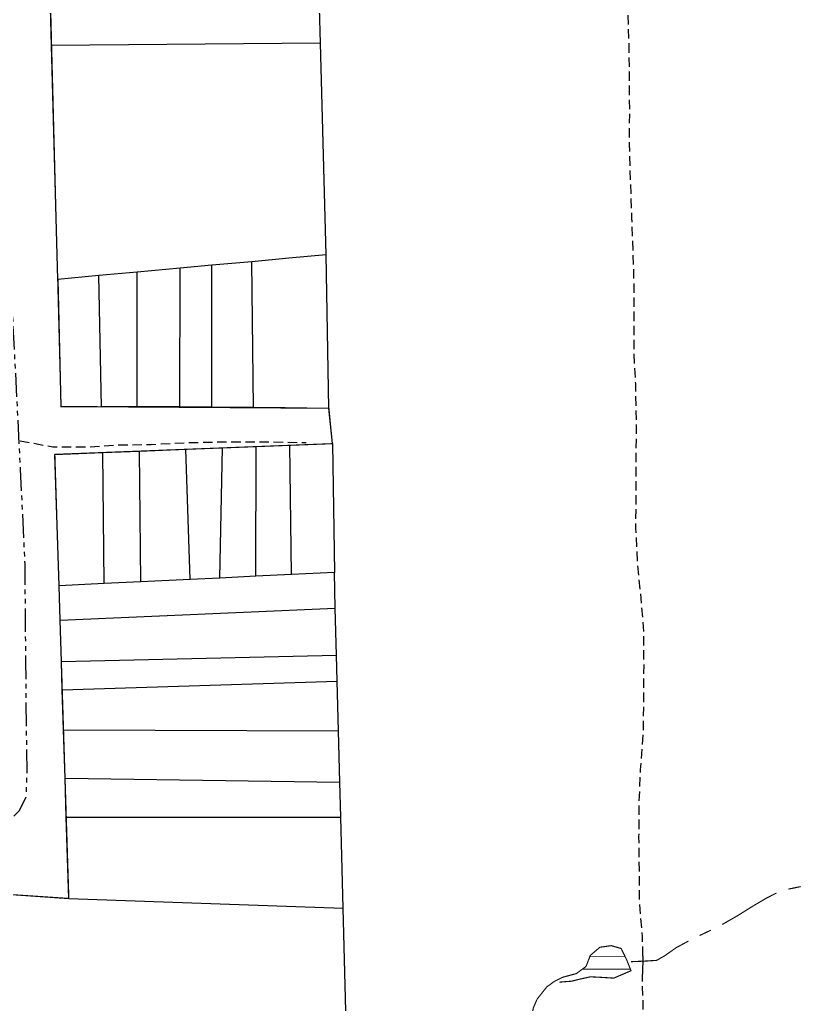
# Model space of a CAD drawing. Extents: x 204381 to 207261, y 4847713 to 4851061.
# Drawn here: x 205243 to 205367.5, y 4848624.7 to 4848781.6 of the extents above; entities that cross this region are included whole.
import ezdxf

# ---------------------------------------------------------------- set-up
doc = ezdxf.new("R2010")
doc.units = 0
doc.header["$LTSCALE"] = 1.5
doc.header["$MEASUREMENT"] = 0
doc.linetypes.add('PHANTOMX2', pattern=[5, 2.5, -0.5, 0.5, -0.5, 0.5, -0.5])
doc.linetypes.add('TRACO_15', pattern=[3, 2, -1])
for name, color, linetype in [('CD-MALHA-LOTES', 40, 'CONTINUOUS'), ('HD-CURSO-INTER', 170, 'CONTINUOUS'), ('HD-CURSO-PERENE', 170, 'CONTINUOUS'), ('HD-HACH-HIDROG', 160, 'CONTINUOUS'), ('HD-LAGOS-PERENE', 170, 'CONTINUOUS'), ('RU-QUADRAS', 210, 'CONTINUOUS'), ('SV-CAMINHO-TRILHA', 20, 'CONTINUOUS'), ('SV-ESTIVAS', 7, 'CONTINUOUS'), ('SV-RUA-NAO-PAV-S-GUIA-C-GUIA', 7, 'PHANTOMX2')]:
    doc.layers.add(name, color=color, linetype=linetype)

# ---------------------------------------------------------------- blocks, each defined once
blk = doc.blocks.new('*X23')
at = {"layer": 'HD-HACH-HIDROG', "const_width": 0.13}
for points in [[(205333.894365, 4848632.321033), (205339.538169, 4848632.321089)], [(205332.621676, 4848630.320987), (205340.263409, 4848630.321063)]]:
    blk.add_lwpolyline(points, dxfattribs=at)
blk = doc.blocks.new('*X34')
at = {"layer": 'HD-HACH-HIDROG', "const_width": 0.13}
for points in [[(205333.894365, 4848632.321033), (205339.538169, 4848632.321089)], [(205332.621676, 4848630.320987), (205340.263409, 4848630.321063)]]:
    blk.add_lwpolyline(points, dxfattribs=at)

msp = doc.modelspace()

# ---------------------------------------------------------------- linework, layer by layer
at = {"layer": 'CD-MALHA-LOTES'}
for points in [[(205248.14, 4848777.44), (205247.98, 4848783.44)], [(205290.96, 4848777.81), (205290.81, 4848783.45)], [(205290.96, 4848777.81), (205248.14, 4848777.44)], [(205249.1, 4848740.2), (205248.14, 4848777.44)], [(205291.84, 4848744.09), (205290.96, 4848777.81)], [(205291.84, 4848744.09), (205285.91, 4848743.55), (205280, 4848743.01)], [(205292.29, 4848719.67), (205291.84, 4848744.09)], [(205268.59, 4848741.97), (205261.77, 4848741.35)], [(205268.54, 4848719.87), (205268.59, 4848741.97)], [(205273.67, 4848742.44), (205268.59, 4848741.97)], [(205273.62, 4848719.84), (205273.67, 4848742.44)], [(205280, 4848743.01), (205273.67, 4848742.44)], [(205280.28, 4848719.81), (205280, 4848743.01)], [(205255.66, 4848740.8), (205249.1, 4848740.2)], [(205261.77, 4848741.35), (205255.66, 4848740.8)], [(205256.07, 4848719.92), (205255.66, 4848740.8)], [(205261.78, 4848719.9), (205261.77, 4848741.35)], [(205249.1, 4848740.2), (205249.62, 4848719.95), (205256.07, 4848719.92)], [(205261.78, 4848719.9), (205256.07, 4848719.92)], [(205268.54, 4848719.87), (205261.78, 4848719.9)], [(205273.62, 4848719.84), (205268.54, 4848719.87)], [(205280.28, 4848719.81), (205273.62, 4848719.84)], [(205280.28, 4848719.81), (205285.3, 4848719.79), (205292.29, 4848719.67)], [(205292.84, 4848714.03), (205292.29, 4848719.67)], [(205280.71, 4848713.56), (205286.09, 4848713.77)], [(205286.09, 4848713.77), (205292.84, 4848714.03)], [(205286.35, 4848693.17), (205286.09, 4848713.77)], [(205292.84, 4848714.03), (205293.15, 4848693.5)], [(205249.31, 4848691.38), (205248.65, 4848712.32), (205256.29, 4848712.61)], [(205256.29, 4848712.61), (205262.13, 4848712.84)], [(205256.51, 4848691.73), (205256.29, 4848712.61)], [(205262.13, 4848712.84), (205269.5, 4848713.13)], [(205262.35, 4848692.01), (205262.13, 4848712.84)], [(205269.5, 4848713.13), (205275.33, 4848713.35)], [(205270.2, 4848692.39), (205269.5, 4848713.13)], [(205274.94, 4848692.62), (205275.33, 4848713.35)], [(205275.33, 4848713.35), (205280.71, 4848713.56)], [(205280.65, 4848692.9), (205280.71, 4848713.56)], [(205293.15, 4848693.5), (205286.35, 4848693.17)], [(205293.3, 4848687.85), (205293.15, 4848693.5)], [(205256.51, 4848691.73), (205249.31, 4848691.38)], [(205262.35, 4848692.01), (205256.51, 4848691.73)], [(205270.2, 4848692.39), (205262.35, 4848692.01)], [(205274.94, 4848692.62), (205270.2, 4848692.39)], [(205280.65, 4848692.9), (205274.94, 4848692.62)], [(205286.35, 4848693.17), (205280.65, 4848692.9)], [(205249.48, 4848685.94), (205249.31, 4848691.38)], [(205249.48, 4848685.94), (205293.3, 4848687.85)], [(205293.5, 4848680.33), (205293.3, 4848687.85)], [(205249.69, 4848679.35), (205249.48, 4848685.94)], [(205249.69, 4848679.35), (205293.5, 4848680.33)], [(205249.83, 4848674.82), (205249.69, 4848679.35)], [(205293.6, 4848676.21), (205293.5, 4848680.33)], [(205249.83, 4848674.82), (205293.6, 4848676.21)], [(205293.81, 4848668.28), (205293.6, 4848676.21)], [(205250.03, 4848668.43), (205249.83, 4848674.82)], [(205250.27, 4848660.76), (205250.03, 4848668.43)], [(205250.03, 4848668.43), (205293.81, 4848668.28)], [(205294.02, 4848660.09), (205293.81, 4848668.28)], [(205250.47, 4848654.54), (205250.27, 4848660.76)], [(205250.27, 4848660.76), (205294.02, 4848660.09)], [(205294.17, 4848654.55), (205294.02, 4848660.09)], [(205250.47, 4848654.54), (205294.17, 4848654.55)], [(205250.88, 4848641.59), (205250.47, 4848654.54)], [(205294.54, 4848640.05), (205294.17, 4848654.55)], [(205240.22, 4848642.3), (205250.88, 4848641.59)], [(205250.88, 4848641.59), (205294.54, 4848640.05)]]:
    msp.add_lwpolyline(points, dxfattribs=at)
at = {"layer": 'CD-MALHA-LOTES', "linetype": 'Continuous'}
msp.add_lwpolyline([(205299.75, 4848439.88), (205297.53, 4848525.29), (205294.54, 4848640.05)], dxfattribs=at)
at = {"layer": 'HD-CURSO-INTER', "const_width": 0.18, "flags": 128}
for points in [[(205367.42, 4848643.48), (205365.46, 4848643.08)], [(205367.42, 4848643.48), (205365.46, 4848643.08)], [(205362.07, 4848641.71), (205360.06, 4848640.53)], [(205362.07, 4848641.71), (205360.06, 4848640.53)], [(205362.67, 4848642.01), (205362.07, 4848641.71)], [(205362.67, 4848642.01), (205362.07, 4848641.71)], [(205363.42, 4848642.39), (205362.67, 4848642.01)], [(205363.42, 4848642.39), (205362.67, 4848642.01)], [(205363.57, 4848642.45), (205363.42, 4848642.39)], [(205363.57, 4848642.45), (205363.42, 4848642.39)], [(205359.87, 4848640.42), (205357.51, 4848638.94)], [(205359.87, 4848640.42), (205357.51, 4848638.94)], [(205360.06, 4848640.53), (205359.87, 4848640.42)], [(205360.06, 4848640.53), (205359.87, 4848640.42)], [(205357.33, 4848638.83), (205355.78, 4848637.94)], [(205357.33, 4848638.83), (205355.78, 4848637.94)], [(205357.51, 4848638.94), (205357.33, 4848638.83)], [(205357.51, 4848638.94), (205357.33, 4848638.83)], [(205355.33, 4848637.68), (205354.91, 4848637.46)], [(205355.33, 4848637.68), (205354.91, 4848637.46)], [(205355.78, 4848637.94), (205355.33, 4848637.68)], [(205355.78, 4848637.94), (205355.33, 4848637.68)], [(205352.65, 4848636.32), (205351.32, 4848635.69)], [(205352.65, 4848636.32), (205351.32, 4848635.69)], [(205353.12, 4848636.55), (205352.65, 4848636.32)], [(205353.12, 4848636.55), (205352.65, 4848636.32)], [(205347.64, 4848633.79), (205346.12, 4848632.72)], [(205347.64, 4848633.79), (205346.12, 4848632.72)], [(205347.77, 4848633.85), (205347.64, 4848633.79)], [(205347.77, 4848633.85), (205347.64, 4848633.79)], [(205349.53, 4848634.8), (205347.77, 4848633.85)], [(205349.53, 4848634.8), (205347.77, 4848633.85)], [(205345.27, 4848632.19), (205344.48, 4848631.73)], [(205345.27, 4848632.19), (205344.48, 4848631.73)], [(205345.79, 4848632.48), (205345.27, 4848632.19)], [(205345.79, 4848632.48), (205345.27, 4848632.19)], [(205346.12, 4848632.72), (205345.79, 4848632.48)], [(205346.12, 4848632.72), (205345.79, 4848632.48)], [(205342.12, 4848631.59), (205340.4, 4848631.52)], [(205342.12, 4848631.59), (205340.4, 4848631.52)], [(205342.4, 4848631.6), (205342.12, 4848631.59)], [(205342.4, 4848631.6), (205342.12, 4848631.59)], [(205344.48, 4848631.73), (205342.4, 4848631.6)], [(205344.48, 4848631.73), (205342.4, 4848631.6)]]:
    msp.add_lwpolyline(points, dxfattribs=at)
at = {"layer": 'HD-CURSO-PERENE', "const_width": 0.18, "flags": 128}
msp.add_lwpolyline([(205328.19, 4848628.38), (205326.97, 4848627.49), (205325.45, 4848625.57), (205324.85, 4848624.19), (205324.52, 4848622.68), (205324.54, 4848620.12), (205324.67, 4848618.53), (205324.33, 4848616.44), (205322.16, 4848614.64), (205320.68, 4848613.95), (205318.3, 4848612.69), (205315.86, 4848611), (205313.82, 4848609.61), (205311.33, 4848607.92), (205309.33, 4848606.2), (205308.19, 4848605.17), (205306.16, 4848603.86), (205303.27, 4848603.41), (205301.72, 4848603.45), (205299.3, 4848603.48), (205297.79, 4848603.28), (205295.6, 4848602.25)], dxfattribs=at)
msp.add_lwpolyline([(205328.19, 4848628.38), (205326.97, 4848627.49), (205325.45, 4848625.57), (205324.85, 4848624.19), (205324.52, 4848622.68), (205324.54, 4848620.12), (205324.67, 4848618.53), (205324.33, 4848616.44), (205322.16, 4848614.64), (205320.68, 4848613.95), (205318.3, 4848612.69), (205315.86, 4848611), (205313.82, 4848609.61), (205311.33, 4848607.92), (205309.33, 4848606.2), (205308.19, 4848605.17), (205306.16, 4848603.86), (205303.27, 4848603.41), (205301.72, 4848603.45), (205299.3, 4848603.48), (205297.79, 4848603.28), (205295.6, 4848602.25)], dxfattribs=at)
at = {"layer": 'HD-LAGOS-PERENE', "const_width": 0.18, "flags": 128}
msp.add_lwpolyline([(205328.19, 4848628.38), (205329.54, 4848629.05), (205331.68, 4848629.62), (205333.23, 4848630.76), (205333.91, 4848632.52), (205335.44, 4848633.82), (205337.24, 4848634.07), (205338.82, 4848633.62), (205339.71, 4848631.78), (205340.39, 4848630.08), (205337.64, 4848628.9), (205335.72, 4848629.02), (205333.94, 4848629.11), (205332.38, 4848628.77), (205330.92, 4848628.41), (205328.96, 4848628.26)], dxfattribs=at)
msp.add_lwpolyline([(205328.19, 4848628.38), (205329.54, 4848629.05), (205331.68, 4848629.62), (205333.23, 4848630.76), (205333.91, 4848632.52), (205335.44, 4848633.82), (205337.24, 4848634.07), (205338.82, 4848633.62), (205339.71, 4848631.78), (205340.39, 4848630.08), (205337.64, 4848628.9), (205335.72, 4848629.02), (205333.94, 4848629.11), (205332.38, 4848628.77), (205330.92, 4848628.41), (205328.96, 4848628.26)], dxfattribs=at)
at = {"layer": 'RU-QUADRAS', "color": 6, "linetype": 'Continuous', "const_width": 0.18}
msp.add_lwpolyline([(204962.07, 4848635.96), (205190.61, 4848639.67), (205191.32, 4848652.74), (205240.21, 4848653.12), (205240.22, 4848642.3), (205250.88, 4848641.59), (205248.65, 4848712.32), (205292.84, 4848714.03), (205292.29, 4848719.67), (205249.62, 4848719.95), (205243.24, 4848966.99)], dxfattribs=at)
at = {"layer": 'SV-CAMINHO-TRILHA', "linetype": 'TRACO_15', "ltscale": 0.5, "flags": 128}
for points in [[(205342.27, 4848632.42), (205342.23, 4848635.53), (205341.76, 4848640.93), (205341.73, 4848646.08), (205341.66, 4848651.48), (205341.69, 4848656.68), (205341.92, 4848662.09), (205342.35, 4848667.69), (205342.43, 4848673.34), (205342.46, 4848678.99), (205342.43, 4848684.09), (205342.01, 4848689.44), (205341.44, 4848695.05), (205341.17, 4848700.55), (205341.2, 4848706.25), (205341.23, 4848712.21), (205341.26, 4848717.51), (205341.14, 4848723.61), (205340.87, 4848728.66), (205340.9, 4848733.66), (205340.88, 4848739.32), (205340.75, 4848744.32), (205340.53, 4848750.02), (205340.32, 4848755.82), (205340.15, 4848761.78), (205340.18, 4848767.13), (205340.15, 4848772.28), (205340.08, 4848777.58), (205339.91, 4848783.23), (205339.89, 4848788.29), (205339.82, 4848794.09), (205339.8, 4848799.24), (205339.81, 4848801.09)], [(205342.27, 4848632.42), (205342.23, 4848635.53), (205341.76, 4848640.93), (205341.73, 4848646.08), (205341.66, 4848651.48), (205341.69, 4848656.68), (205341.92, 4848662.09), (205342.35, 4848667.69), (205342.43, 4848673.34), (205342.46, 4848678.99), (205342.43, 4848684.09), (205342.01, 4848689.44), (205341.44, 4848695.05), (205341.17, 4848700.55), (205341.2, 4848706.25), (205341.23, 4848712.21), (205341.26, 4848717.51), (205341.14, 4848723.61), (205340.87, 4848728.66), (205340.9, 4848733.66), (205340.88, 4848739.32), (205340.75, 4848744.32), (205340.53, 4848750.02), (205340.32, 4848755.82), (205340.15, 4848761.78), (205340.18, 4848767.13), (205340.15, 4848772.28), (205340.08, 4848777.58), (205339.91, 4848783.23), (205339.89, 4848788.29), (205339.82, 4848794.09), (205339.8, 4848799.24), (205339.81, 4848801.09)], [(205243.1, 4848714.5), (205248.3, 4848713.53), (205253.7, 4848713.51), (205258.75, 4848713.84), (205263.96, 4848713.9), (205269.55, 4848714.19), (205275.57, 4848714.34), (205282.62, 4848714.34), (205288.65, 4848714.19)], [(205243.1, 4848714.5), (205248.3, 4848713.53), (205253.7, 4848713.51), (205258.75, 4848713.84), (205263.96, 4848713.9), (205269.55, 4848714.19), (205275.57, 4848714.34), (205282.62, 4848714.34), (205288.65, 4848714.19)], [(205342.24, 4848601.39), (205342.24, 4848609.32), (205342.11, 4848614.37), (205342.29, 4848619.52), (205342.32, 4848624.57), (205342.2, 4848629.52)], [(205342.24, 4848601.39), (205342.24, 4848609.32), (205342.11, 4848614.37), (205342.29, 4848619.52), (205342.32, 4848624.57), (205342.2, 4848629.52)]]:
    msp.add_lwpolyline(points, dxfattribs=at)
at = {"layer": 'SV-ESTIVAS', "flags": 128}
msp.add_lwpolyline([(205342.27, 4848632.42), (205342.2, 4848629.52)], dxfattribs=at)
msp.add_lwpolyline([(205342.27, 4848632.42), (205342.2, 4848629.52)], dxfattribs=at)
at = {"layer": 'SV-RUA-NAO-PAV-S-GUIA-C-GUIA', "flags": 128}
msp.add_lwpolyline([(205197.5, 4848652.08), (205239.48, 4848653.25), (205241.77, 4848654.41), (205243.04, 4848655.58), (205244.11, 4848657.82), (205244.22, 4848661.73), (205244.03, 4848679.34), (205243.91, 4848694.81), (205243.18, 4848709.95), (205241.64, 4848740.57), (205240.48, 4848775.19), (205239.33, 4848814.05), (205238.6, 4848844.82), (205238.93, 4848879.68), (205237.79, 4848910.09), (205237.7, 4848930.7), (205238.13, 4848946.25), (205238.32, 4848952.69)], dxfattribs=at)
msp.add_lwpolyline([(205197.5, 4848652.08), (205239.48, 4848653.25), (205241.77, 4848654.41), (205243.04, 4848655.58), (205244.11, 4848657.82), (205244.22, 4848661.73), (205244.03, 4848679.34), (205243.91, 4848694.81), (205243.18, 4848709.95), (205241.64, 4848740.57), (205240.48, 4848775.19), (205239.33, 4848814.05), (205238.6, 4848844.82), (205238.93, 4848879.68), (205237.79, 4848910.09), (205237.7, 4848930.7), (205238.13, 4848946.25), (205238.32, 4848952.69)], dxfattribs=at)

# ---------------------------------------------------------------- block references
at = {"layer": 'HD-LAGOS-PERENE'}
for name in ['*X23', '*X34']:
    msp.add_blockref(name, (0, 0), dxfattribs=at)

doc.saveas('drawing.dxf')
